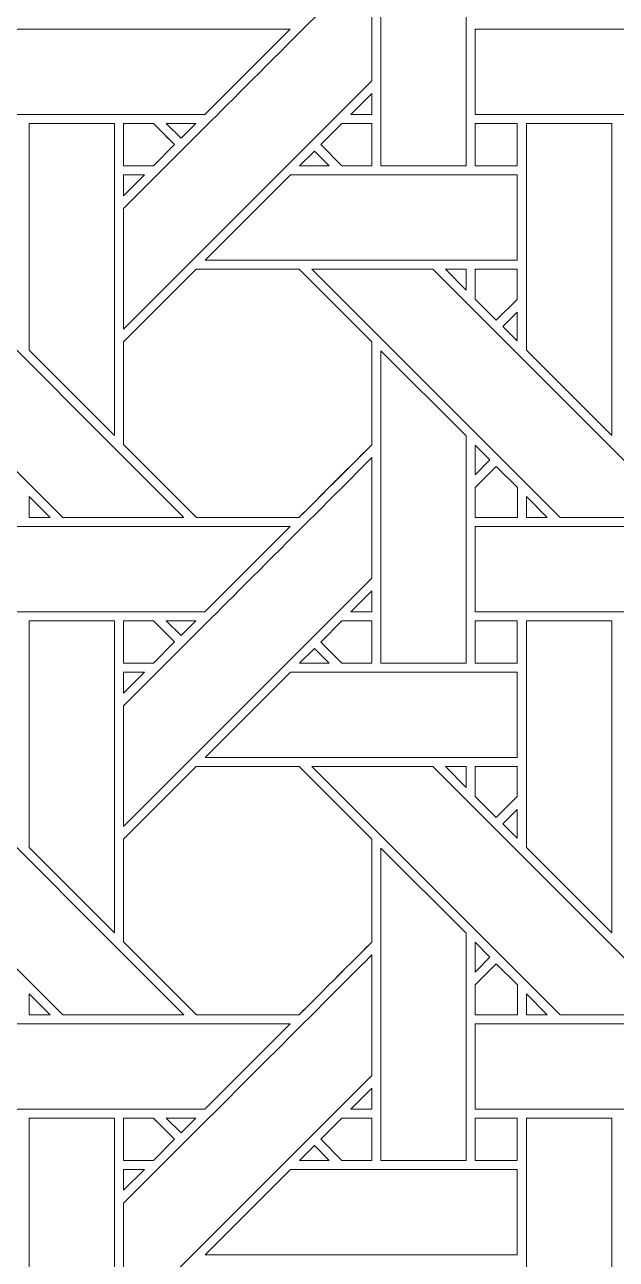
# Model space of a CAD drawing. Header units: inches. Extents: x 2.4 to 22.4, y -0.9 to 19.1.
# Drawn here: x 8.637 to 9.766, y 8.866 to 11.221 of the extents above; entities that cross this region are included whole.
import ezdxf

# ---------------------------------------------------------------- set-up
doc = ezdxf.new("R2010")
doc.units = ezdxf.units.IN
doc.header["$MEASUREMENT"] = 0
doc.layers.add('Design', color=7, linetype='Continuous', lineweight=0)

msp = doc.modelspace()

# ---------------------------------------------------------------- linework, layer by layer
at = {"layer": 'Design'}
for points, knots in [([(2.3829, 19.0948), (2.3829, 19.0948), (2.3829, -0.9052), (2.3829, -0.9052), (2.3829, -0.9052), (22.3829, -0.9052), (22.3829, -0.9052), (22.3829, -0.9052), (22.3829, 19.0948), (22.3829, 19.0948), (22.3829, 19.0948), (2.3829, 19.0948), (2.3829, 19.0948)], [0, 0, 0, 0, 1, 1, 1, 2, 2, 2, 3, 3, 3, 4, 4, 4, 4]), ([(3.3653, 18.1123), (3.3653, 18.1123), (3.3653, 0.0772), (3.3653, 0.0772), (3.3653, 0.0772), (21.4004, 0.0772), (21.4004, 0.0772), (21.4004, 0.0772), (21.4004, 18.1123), (21.4004, 18.1123), (21.4004, 18.1123), (3.3653, 18.1123), (3.3653, 18.1123)], [0, 0, 0, 0, 1, 1, 1, 2, 2, 2, 3, 3, 3, 4, 4, 4, 4]), ([(9.4791, 10.9519), (9.4791, 10.9519), (9.3163, 10.9519), (9.3163, 10.9519), (9.3163, 10.9519), (9.3163, 11.5477), (9.3163, 11.5477), (9.3163, 11.5477), (9.4791, 11.3855), (9.4791, 11.3855), (9.4791, 11.3855), (9.4791, 10.9519), (9.4791, 10.9519)], [0, 0, 0, 0, 1, 1, 1, 2, 2, 2, 3, 3, 3, 4, 4, 4, 4]), ([(8.9615, 11.0066), (9.0029, 11.0477), (9.2427, 11.2877), (9.2992, 11.3441), (9.2992, 11.3441), (9.2992, 11.1141), (9.2992, 11.1141), (9.2992, 11.1141), (8.8255, 10.6404), (8.8255, 10.6404), (8.8255, 10.6404), (8.8255, 10.8705), (8.8255, 10.8705), (8.8255, 10.8705), (8.9615, 11.0066), (8.9615, 11.0066)], [0, 0, 0, 0, 1, 1, 1, 2, 2, 2, 3, 3, 3, 4, 4, 4, 5, 5, 5, 5]), ([(8.5476, 11.0499), (8.5476, 11.0499), (8.5476, 11.2126), (8.5476, 11.2126), (8.5476, 11.2126), (9.1433, 11.2126), (9.1433, 11.2126), (9.1433, 11.2126), (8.9806, 11.0499), (8.9806, 11.0499), (8.9806, 11.0499), (8.5476, 11.0499), (8.5476, 11.0499)], [0, 0, 0, 0, 1, 1, 1, 2, 2, 2, 3, 3, 3, 4, 4, 4, 4]), ([(9.4964, 11.0499), (9.4964, 11.0499), (9.4964, 11.2126), (9.4964, 11.2126), (9.4964, 11.2126), (10.0921, 11.2126), (10.0921, 11.2126), (10.0921, 11.2126), (9.9293, 11.0499), (9.9293, 11.0499), (9.9293, 11.0499), (9.4964, 11.0499), (9.4964, 11.0499)], [0, 0, 0, 0, 1, 1, 1, 2, 2, 2, 3, 3, 3, 4, 4, 4, 4]), ([(9.2992, 11.0499), (9.2992, 11.0499), (9.2594, 11.0499), (9.2594, 11.0499), (9.2594, 11.0499), (9.2992, 11.0897), (9.2992, 11.0897), (9.2992, 11.0897), (9.2992, 11.0499), (9.2992, 11.0499)], [0, 0, 0, 0, 1, 1, 1, 2, 2, 2, 3, 3, 3, 3]), ([(8.8083, 11.0326), (8.8083, 11.0326), (8.8083, 10.4375), (8.8083, 10.4375), (8.8083, 10.4375), (8.6454, 10.6004), (8.6454, 10.6004), (8.6454, 10.6004), (8.6454, 11.0326), (8.6454, 11.0326), (8.6454, 11.0326), (8.8083, 11.0326), (8.8083, 11.0326)], [0, 0, 0, 0, 1, 1, 1, 2, 2, 2, 3, 3, 3, 4, 4, 4, 4]), ([(8.8825, 11.0327), (8.8877, 11.0276), (8.9184, 10.9967), (8.9228, 10.9923), (8.9228, 10.9923), (8.8824, 10.9519), (8.8824, 10.9519), (8.8824, 10.9519), (8.8255, 10.9519), (8.8255, 10.9519), (8.8255, 10.9519), (8.8255, 11.0327), (8.8255, 11.0327), (8.8255, 11.0327), (8.8825, 11.0327), (8.8825, 11.0327)], [0, 0, 0, 0, 1, 1, 1, 2, 2, 2, 3, 3, 3, 4, 4, 4, 5, 5, 5, 5]), ([(8.9228, 10.9923), (8.9228, 10.9923), (8.8824, 10.9519), (8.8824, 10.9519), (8.8824, 10.9519), (8.8255, 10.9519), (8.8255, 10.9519), (8.8255, 10.9519), (8.8255, 11.0327), (8.8255, 11.0327), (8.8255, 11.0327), (8.8825, 11.0327), (8.8825, 11.0327), (8.8878, 11.0274), (8.9186, 10.9966), (8.9228, 10.9923)], [0, 0, 0, 0, 1, 1, 1, 2, 2, 2, 3, 3, 3, 4, 4, 4, 5, 5, 5, 5]), ([(8.9069, 11.0326), (8.9069, 11.0326), (8.9634, 11.0326), (8.9634, 11.0326), (8.9634, 11.0326), (8.9351, 11.0045), (8.9351, 11.0045), (8.9351, 11.0045), (8.9069, 11.0326), (8.9069, 11.0326)], [0, 0, 0, 0, 1, 1, 1, 2, 2, 2, 3, 3, 3, 3]), ([(9.242, 10.9519), (9.242, 10.9519), (9.2017, 10.9923), (9.2017, 10.9923), (9.2017, 10.9923), (9.2421, 11.0327), (9.2421, 11.0327), (9.2421, 11.0327), (9.2991, 11.0327), (9.2991, 11.0327), (9.2991, 11.0327), (9.2991, 10.9519), (9.2991, 10.9519), (9.2991, 10.9519), (9.242, 10.9519), (9.242, 10.9519)], [0, 0, 0, 0, 1, 1, 1, 2, 2, 2, 3, 3, 3, 4, 4, 4, 5, 5, 5, 5]), ([(9.2017, 10.9923), (9.2017, 10.9923), (9.2421, 11.0327), (9.2421, 11.0327), (9.2421, 11.0327), (9.2991, 11.0327), (9.2991, 11.0327), (9.2991, 11.0327), (9.2991, 10.9519), (9.2991, 10.9519), (9.2991, 10.9519), (9.242, 10.9519), (9.242, 10.9519), (9.242, 10.9519), (9.2017, 10.9923), (9.2017, 10.9923)], [0, 0, 0, 0, 1, 1, 1, 2, 2, 2, 3, 3, 3, 4, 4, 4, 5, 5, 5, 5]), ([(9.4963, 11.0327), (9.4963, 11.0327), (9.5766, 11.0327), (9.5766, 11.0327), (9.5766, 11.0327), (9.5766, 10.9519), (9.5766, 10.9519), (9.5766, 10.9519), (9.4963, 10.9519), (9.4963, 10.9519), (9.4963, 10.9519), (9.4963, 11.0327), (9.4963, 11.0327)], [0, 0, 0, 0, 1, 1, 1, 2, 2, 2, 3, 3, 3, 4, 4, 4, 4]), ([(9.5766, 11.0327), (9.5766, 11.0327), (9.5766, 10.9519), (9.5766, 10.9519), (9.5766, 10.9519), (9.4963, 10.9519), (9.4963, 10.9519), (9.4963, 10.9519), (9.4963, 11.0327), (9.4963, 11.0327), (9.4963, 11.0327), (9.5766, 11.0327), (9.5766, 11.0327)], [0, 0, 0, 0, 1, 1, 1, 2, 2, 2, 3, 3, 3, 4, 4, 4, 4]), ([(9.7571, 11.0326), (9.7571, 11.0326), (9.7571, 10.4375), (9.7571, 10.4375), (9.7571, 10.4375), (9.5942, 10.6004), (9.5942, 10.6004), (9.5942, 10.6004), (9.5942, 11.0326), (9.5942, 11.0326), (9.5942, 11.0326), (9.7571, 11.0326), (9.7571, 11.0326)], [0, 0, 0, 0, 1, 1, 1, 2, 2, 2, 3, 3, 3, 4, 4, 4, 4]), ([(9.2178, 10.9519), (9.2178, 10.9519), (9.1613, 10.9519), (9.1613, 10.9519), (9.1613, 10.9519), (9.1896, 10.9801), (9.1896, 10.9801), (9.1896, 10.9801), (9.2178, 10.9519), (9.2178, 10.9519)], [0, 0, 0, 0, 1, 1, 1, 2, 2, 2, 3, 3, 3, 3]), ([(8.8653, 10.9347), (8.8653, 10.9347), (8.8255, 10.8949), (8.8255, 10.8949), (8.8255, 10.8949), (8.8255, 10.9347), (8.8255, 10.9347), (8.8255, 10.9347), (8.8653, 10.9347), (8.8653, 10.9347)], [0, 0, 0, 0, 1, 1, 1, 2, 2, 2, 3, 3, 3, 3]), ([(9.1442, 10.9347), (9.1442, 10.9347), (9.5766, 10.9347), (9.5766, 10.9347), (9.5766, 10.9347), (9.5766, 10.7719), (9.5766, 10.7719), (9.5766, 10.7719), (8.9813, 10.7719), (8.9813, 10.7719), (8.9813, 10.7719), (9.1442, 10.9347), (9.1442, 10.9347)], [0, 0, 0, 0, 1, 1, 1, 2, 2, 2, 3, 3, 3, 4, 4, 4, 4]), ([(8.4669, 10.7548), (8.4669, 10.7548), (8.9405, 10.2811), (8.9405, 10.2811), (8.9405, 10.2811), (8.7095, 10.2811), (8.7095, 10.2811), (8.7095, 10.2811), (8.2359, 10.7548), (8.2359, 10.7548), (8.2359, 10.7548), (8.4669, 10.7548), (8.4669, 10.7548)], [0, 0, 0, 0, 1, 1, 1, 2, 2, 2, 3, 3, 3, 4, 4, 4, 4]), ([(8.9642, 10.7548), (8.9642, 10.7548), (9.1604, 10.7548), (9.1604, 10.7548), (9.1604, 10.7548), (9.2991, 10.6161), (9.2991, 10.6161), (9.2991, 10.6161), (9.2991, 10.4199), (9.2991, 10.4199), (9.2813, 10.4019), (9.1694, 10.2902), (9.1604, 10.2812), (9.1604, 10.2812), (8.9647, 10.2812), (8.9647, 10.2812), (8.9647, 10.2812), (8.8255, 10.4204), (8.8255, 10.4204), (8.8255, 10.4204), (8.8255, 10.6161), (8.8255, 10.6161), (8.8255, 10.6161), (8.9642, 10.7548), (8.9642, 10.7548)], [0, 0, 0, 0, 1, 1, 1, 2, 2, 2, 3, 3, 3, 4, 4, 4, 5, 5, 5, 6, 6, 6, 7, 7, 7, 8, 8, 8, 8]), ([(8.8255, 10.6161), (8.8255, 10.6161), (8.9642, 10.7548), (8.9642, 10.7548), (8.9642, 10.7548), (9.1604, 10.7548), (9.1604, 10.7548), (9.1604, 10.7548), (9.2991, 10.6161), (9.2991, 10.6161), (9.2991, 10.6161), (9.2991, 10.4199), (9.2991, 10.4199), (9.2811, 10.4017), (9.1692, 10.29), (9.1604, 10.2812), (9.1604, 10.2812), (8.9647, 10.2812), (8.9647, 10.2812), (8.9647, 10.2812), (8.8255, 10.4204), (8.8255, 10.4204), (8.8255, 10.4204), (8.8255, 10.6161), (8.8255, 10.6161)], [0, 0, 0, 0, 1, 1, 1, 2, 2, 2, 3, 3, 3, 4, 4, 4, 5, 5, 5, 6, 6, 6, 7, 7, 7, 8, 8, 8, 8]), ([(9.4156, 10.7548), (9.4156, 10.7548), (9.8892, 10.2811), (9.8892, 10.2811), (9.8892, 10.2811), (9.6582, 10.2811), (9.6582, 10.2811), (9.6582, 10.2811), (9.1846, 10.7548), (9.1846, 10.7548), (9.1846, 10.7548), (9.4156, 10.7548), (9.4156, 10.7548)], [0, 0, 0, 0, 1, 1, 1, 2, 2, 2, 3, 3, 3, 4, 4, 4, 4]), ([(9.4791, 10.7548), (9.4791, 10.7548), (9.4791, 10.715), (9.4791, 10.715), (9.4791, 10.715), (9.4397, 10.7548), (9.4397, 10.7548), (9.4397, 10.7548), (9.4791, 10.7548), (9.4791, 10.7548)], [0, 0, 0, 0, 1, 1, 1, 2, 2, 2, 3, 3, 3, 3]), ([(9.5766, 10.7548), (9.5766, 10.7548), (9.5766, 10.6972), (9.5766, 10.6972), (9.5766, 10.6972), (9.5366, 10.6573), (9.5366, 10.6573), (9.5366, 10.6573), (9.4963, 10.6976), (9.4963, 10.6976), (9.4963, 10.6976), (9.4963, 10.7548), (9.4963, 10.7548), (9.4963, 10.7548), (9.5766, 10.7548), (9.5766, 10.7548)], [0, 0, 0, 0, 1, 1, 1, 2, 2, 2, 3, 3, 3, 4, 4, 4, 5, 5, 5, 5]), ([(9.5366, 10.6573), (9.5366, 10.6573), (9.4963, 10.6976), (9.4963, 10.6976), (9.4963, 10.6976), (9.4963, 10.7548), (9.4963, 10.7548), (9.4963, 10.7548), (9.5766, 10.7548), (9.5766, 10.7548), (9.5766, 10.7548), (9.5766, 10.6972), (9.5766, 10.6972), (9.5766, 10.6972), (9.5366, 10.6573), (9.5366, 10.6573)], [0, 0, 0, 0, 1, 1, 1, 2, 2, 2, 3, 3, 3, 4, 4, 4, 5, 5, 5, 5]), ([(9.5766, 10.6729), (9.5766, 10.6729), (9.5766, 10.6178), (9.5766, 10.6178), (9.5766, 10.6178), (9.5488, 10.6452), (9.5488, 10.6452), (9.5488, 10.6452), (9.5766, 10.6729), (9.5766, 10.6729)], [0, 0, 0, 0, 1, 1, 1, 2, 2, 2, 3, 3, 3, 3]), ([(9.4791, 10.0031), (9.4791, 10.0031), (9.3163, 10.0031), (9.3163, 10.0031), (9.3163, 10.0031), (9.3163, 10.599), (9.3163, 10.599), (9.3163, 10.599), (9.4791, 10.4368), (9.4791, 10.4368), (9.4791, 10.4368), (9.4791, 10.0031), (9.4791, 10.0031)], [0, 0, 0, 0, 1, 1, 1, 2, 2, 2, 3, 3, 3, 4, 4, 4, 4]), ([(9.4964, 10.3626), (9.4964, 10.3626), (9.4964, 10.4193), (9.4964, 10.4193), (9.4964, 10.4193), (9.5246, 10.3908), (9.5246, 10.3908), (9.5246, 10.3908), (9.4964, 10.3626), (9.4964, 10.3626)], [0, 0, 0, 0, 1, 1, 1, 2, 2, 2, 3, 3, 3, 3]), ([(8.9615, 10.0579), (9.0029, 10.099), (9.2427, 10.3389), (9.2992, 10.3954), (9.2992, 10.3954), (9.2992, 10.1654), (9.2992, 10.1654), (9.2992, 10.1654), (8.8255, 9.6917), (8.8255, 9.6917), (8.8255, 9.6917), (8.8255, 9.9218), (8.8255, 9.9218), (8.8255, 9.9218), (8.9615, 10.0579), (8.9615, 10.0579)], [0, 0, 0, 0, 1, 1, 1, 2, 2, 2, 3, 3, 3, 4, 4, 4, 5, 5, 5, 5]), ([(9.4963, 10.2809), (9.4963, 10.2809), (9.4963, 10.3382), (9.4963, 10.3382), (9.4963, 10.3382), (9.5367, 10.3785), (9.5367, 10.3785), (9.5367, 10.3785), (9.577, 10.3382), (9.577, 10.3382), (9.577, 10.3382), (9.577, 10.2809), (9.577, 10.2809), (9.577, 10.2809), (9.4963, 10.2809), (9.4963, 10.2809)], [0, 0, 0, 0, 1, 1, 1, 2, 2, 2, 3, 3, 3, 4, 4, 4, 5, 5, 5, 5]), ([(9.5367, 10.3785), (9.5367, 10.3785), (9.577, 10.3382), (9.577, 10.3382), (9.577, 10.3382), (9.577, 10.2809), (9.577, 10.2809), (9.577, 10.2809), (9.4963, 10.2809), (9.4963, 10.2809), (9.4963, 10.2809), (9.4963, 10.3382), (9.4963, 10.3382), (9.4963, 10.3382), (9.5367, 10.3785), (9.5367, 10.3785)], [0, 0, 0, 0, 1, 1, 1, 2, 2, 2, 3, 3, 3, 4, 4, 4, 5, 5, 5, 5]), ([(8.6455, 10.2811), (8.6455, 10.2811), (8.6455, 10.3209), (8.6455, 10.3209), (8.6455, 10.3209), (8.6853, 10.2811), (8.6853, 10.2811), (8.6853, 10.2811), (8.6455, 10.2811), (8.6455, 10.2811)], [0, 0, 0, 0, 1, 1, 1, 2, 2, 2, 3, 3, 3, 3]), ([(9.5943, 10.2811), (9.5943, 10.2811), (9.5943, 10.3209), (9.5943, 10.3209), (9.5943, 10.3209), (9.634, 10.2811), (9.634, 10.2811), (9.634, 10.2811), (9.5943, 10.2811), (9.5943, 10.2811)], [0, 0, 0, 0, 1, 1, 1, 2, 2, 2, 3, 3, 3, 3]), ([(8.5476, 10.1012), (8.5476, 10.1012), (8.5476, 10.2639), (8.5476, 10.2639), (8.5476, 10.2639), (9.1433, 10.2639), (9.1433, 10.2639), (9.1433, 10.2639), (8.9806, 10.1012), (8.9806, 10.1012), (8.9806, 10.1012), (8.5476, 10.1012), (8.5476, 10.1012)], [0, 0, 0, 0, 1, 1, 1, 2, 2, 2, 3, 3, 3, 4, 4, 4, 4]), ([(9.4964, 10.1012), (9.4964, 10.1012), (9.4964, 10.2639), (9.4964, 10.2639), (9.4964, 10.2639), (10.0921, 10.2639), (10.0921, 10.2639), (10.0921, 10.2639), (9.9293, 10.1012), (9.9293, 10.1012), (9.9293, 10.1012), (9.4964, 10.1012), (9.4964, 10.1012)], [0, 0, 0, 0, 1, 1, 1, 2, 2, 2, 3, 3, 3, 4, 4, 4, 4]), ([(9.2992, 10.1012), (9.2992, 10.1012), (9.2594, 10.1012), (9.2594, 10.1012), (9.2594, 10.1012), (9.2992, 10.141), (9.2992, 10.141), (9.2992, 10.141), (9.2992, 10.1012), (9.2992, 10.1012)], [0, 0, 0, 0, 1, 1, 1, 2, 2, 2, 3, 3, 3, 3]), ([(8.8083, 10.0839), (8.8083, 10.0839), (8.8083, 9.4888), (8.8083, 9.4888), (8.8083, 9.4888), (8.6454, 9.6517), (8.6454, 9.6517), (8.6454, 9.6517), (8.6454, 10.0839), (8.6454, 10.0839), (8.6454, 10.0839), (8.8083, 10.0839), (8.8083, 10.0839)], [0, 0, 0, 0, 1, 1, 1, 2, 2, 2, 3, 3, 3, 4, 4, 4, 4]), ([(8.8825, 10.0839), (8.8877, 10.0788), (8.9184, 10.048), (8.9228, 10.0436), (8.9228, 10.0436), (8.8824, 10.0032), (8.8824, 10.0032), (8.8824, 10.0032), (8.8255, 10.0032), (8.8255, 10.0032), (8.8255, 10.0032), (8.8255, 10.0839), (8.8255, 10.0839), (8.8255, 10.0839), (8.8825, 10.0839), (8.8825, 10.0839)], [0, 0, 0, 0, 1, 1, 1, 2, 2, 2, 3, 3, 3, 4, 4, 4, 5, 5, 5, 5]), ([(8.9228, 10.0436), (8.9228, 10.0436), (8.8824, 10.0032), (8.8824, 10.0032), (8.8824, 10.0032), (8.8255, 10.0032), (8.8255, 10.0032), (8.8255, 10.0032), (8.8255, 10.0839), (8.8255, 10.0839), (8.8255, 10.0839), (8.8825, 10.0839), (8.8825, 10.0839), (8.8878, 10.0787), (8.9186, 10.0479), (8.9228, 10.0436)], [0, 0, 0, 0, 1, 1, 1, 2, 2, 2, 3, 3, 3, 4, 4, 4, 5, 5, 5, 5]), ([(8.9069, 10.0839), (8.9069, 10.0839), (8.9634, 10.0839), (8.9634, 10.0839), (8.9634, 10.0839), (8.9351, 10.0557), (8.9351, 10.0557), (8.9351, 10.0557), (8.9069, 10.0839), (8.9069, 10.0839)], [0, 0, 0, 0, 1, 1, 1, 2, 2, 2, 3, 3, 3, 3]), ([(9.242, 10.0031), (9.242, 10.0031), (9.2017, 10.0435), (9.2017, 10.0435), (9.2017, 10.0435), (9.2421, 10.084), (9.2421, 10.084), (9.2421, 10.084), (9.2991, 10.084), (9.2991, 10.084), (9.2991, 10.084), (9.2991, 10.0031), (9.2991, 10.0031), (9.2991, 10.0031), (9.242, 10.0031), (9.242, 10.0031)], [0, 0, 0, 0, 1, 1, 1, 2, 2, 2, 3, 3, 3, 4, 4, 4, 5, 5, 5, 5]), ([(9.2017, 10.0435), (9.2017, 10.0435), (9.2421, 10.084), (9.2421, 10.084), (9.2421, 10.084), (9.2991, 10.084), (9.2991, 10.084), (9.2991, 10.084), (9.2991, 10.0031), (9.2991, 10.0031), (9.2991, 10.0031), (9.242, 10.0031), (9.242, 10.0031), (9.242, 10.0031), (9.2017, 10.0435), (9.2017, 10.0435)], [0, 0, 0, 0, 1, 1, 1, 2, 2, 2, 3, 3, 3, 4, 4, 4, 5, 5, 5, 5]), ([(9.4963, 10.0839), (9.4963, 10.0839), (9.5766, 10.0839), (9.5766, 10.0839), (9.5766, 10.0839), (9.5766, 10.0031), (9.5766, 10.0031), (9.5766, 10.0031), (9.4963, 10.0031), (9.4963, 10.0031), (9.4963, 10.0031), (9.4963, 10.0839), (9.4963, 10.0839)], [0, 0, 0, 0, 1, 1, 1, 2, 2, 2, 3, 3, 3, 4, 4, 4, 4]), ([(9.5766, 10.0839), (9.5766, 10.0839), (9.5766, 10.0031), (9.5766, 10.0031), (9.5766, 10.0031), (9.4963, 10.0031), (9.4963, 10.0031), (9.4963, 10.0031), (9.4963, 10.0839), (9.4963, 10.0839), (9.4963, 10.0839), (9.5766, 10.0839), (9.5766, 10.0839)], [0, 0, 0, 0, 1, 1, 1, 2, 2, 2, 3, 3, 3, 4, 4, 4, 4]), ([(9.7571, 10.0839), (9.7571, 10.0839), (9.7571, 9.4888), (9.7571, 9.4888), (9.7571, 9.4888), (9.5942, 9.6517), (9.5942, 9.6517), (9.5942, 9.6517), (9.5942, 10.0839), (9.5942, 10.0839), (9.5942, 10.0839), (9.7571, 10.0839), (9.7571, 10.0839)], [0, 0, 0, 0, 1, 1, 1, 2, 2, 2, 3, 3, 3, 4, 4, 4, 4]), ([(9.2178, 10.0031), (9.2178, 10.0031), (9.1613, 10.0031), (9.1613, 10.0031), (9.1613, 10.0031), (9.1896, 10.0314), (9.1896, 10.0314), (9.1896, 10.0314), (9.2178, 10.0031), (9.2178, 10.0031)], [0, 0, 0, 0, 1, 1, 1, 2, 2, 2, 3, 3, 3, 3]), ([(8.8653, 9.986), (8.8653, 9.986), (8.8255, 9.9462), (8.8255, 9.9462), (8.8255, 9.9462), (8.8255, 9.986), (8.8255, 9.986), (8.8255, 9.986), (8.8653, 9.986), (8.8653, 9.986)], [0, 0, 0, 0, 1, 1, 1, 2, 2, 2, 3, 3, 3, 3]), ([(9.1442, 9.986), (9.1442, 9.986), (9.5766, 9.986), (9.5766, 9.986), (9.5766, 9.986), (9.5766, 9.8232), (9.5766, 9.8232), (9.5766, 9.8232), (8.9813, 9.8232), (8.9813, 9.8232), (8.9813, 9.8232), (9.1442, 9.986), (9.1442, 9.986)], [0, 0, 0, 0, 1, 1, 1, 2, 2, 2, 3, 3, 3, 4, 4, 4, 4]), ([(8.4669, 9.8061), (8.4669, 9.8061), (8.9405, 9.3324), (8.9405, 9.3324), (8.9405, 9.3324), (8.7095, 9.3324), (8.7095, 9.3324), (8.7095, 9.3324), (8.2359, 9.8061), (8.2359, 9.8061), (8.2359, 9.8061), (8.4669, 9.8061), (8.4669, 9.8061)], [0, 0, 0, 0, 1, 1, 1, 2, 2, 2, 3, 3, 3, 4, 4, 4, 4]), ([(8.9642, 9.8061), (8.9642, 9.8061), (9.1604, 9.8061), (9.1604, 9.8061), (9.1604, 9.8061), (9.2991, 9.6673), (9.2991, 9.6673), (9.2991, 9.6673), (9.2991, 9.4711), (9.2991, 9.4711), (9.2813, 9.4532), (9.1694, 9.3414), (9.1604, 9.3324), (9.1604, 9.3324), (8.9647, 9.3324), (8.9647, 9.3324), (8.9647, 9.3324), (8.8255, 9.4717), (8.8255, 9.4717), (8.8255, 9.4717), (8.8255, 9.6673), (8.8255, 9.6673), (8.8255, 9.6673), (8.9642, 9.8061), (8.9642, 9.8061)], [0, 0, 0, 0, 1, 1, 1, 2, 2, 2, 3, 3, 3, 4, 4, 4, 5, 5, 5, 6, 6, 6, 7, 7, 7, 8, 8, 8, 8]), ([(8.8255, 9.6673), (8.8255, 9.6673), (8.9642, 9.8061), (8.9642, 9.8061), (8.9642, 9.8061), (9.1604, 9.8061), (9.1604, 9.8061), (9.1604, 9.8061), (9.2991, 9.6673), (9.2991, 9.6673), (9.2991, 9.6673), (9.2991, 9.4711), (9.2991, 9.4711), (9.2814, 9.4533), (9.1695, 9.3415), (9.1604, 9.3324), (9.1604, 9.3324), (8.9647, 9.3324), (8.9647, 9.3324), (8.9647, 9.3324), (8.8255, 9.4717), (8.8255, 9.4717), (8.8255, 9.4717), (8.8255, 9.6673), (8.8255, 9.6673)], [0, 0, 0, 0, 1, 1, 1, 2, 2, 2, 3, 3, 3, 4, 4, 4, 5, 5, 5, 6, 6, 6, 7, 7, 7, 8, 8, 8, 8]), ([(9.4156, 9.8061), (9.4156, 9.8061), (9.8892, 9.3324), (9.8892, 9.3324), (9.8892, 9.3324), (9.6582, 9.3324), (9.6582, 9.3324), (9.6582, 9.3324), (9.1846, 9.8061), (9.1846, 9.8061), (9.1846, 9.8061), (9.4156, 9.8061), (9.4156, 9.8061)], [0, 0, 0, 0, 1, 1, 1, 2, 2, 2, 3, 3, 3, 4, 4, 4, 4]), ([(9.4791, 9.8061), (9.4791, 9.8061), (9.4791, 9.7662), (9.4791, 9.7662), (9.4791, 9.7662), (9.4397, 9.8061), (9.4397, 9.8061), (9.4397, 9.8061), (9.4791, 9.8061), (9.4791, 9.8061)], [0, 0, 0, 0, 1, 1, 1, 2, 2, 2, 3, 3, 3, 3]), ([(9.5766, 9.8061), (9.5766, 9.8061), (9.5766, 9.7485), (9.5766, 9.7485), (9.5766, 9.7485), (9.5366, 9.7085), (9.5366, 9.7085), (9.5366, 9.7085), (9.4963, 9.7489), (9.4963, 9.7489), (9.4963, 9.7489), (9.4963, 9.8061), (9.4963, 9.8061), (9.4963, 9.8061), (9.5766, 9.8061), (9.5766, 9.8061)], [0, 0, 0, 0, 1, 1, 1, 2, 2, 2, 3, 3, 3, 4, 4, 4, 5, 5, 5, 5]), ([(9.5366, 9.7085), (9.5366, 9.7085), (9.4963, 9.7489), (9.4963, 9.7489), (9.4963, 9.7489), (9.4963, 9.8061), (9.4963, 9.8061), (9.4963, 9.8061), (9.5766, 9.8061), (9.5766, 9.8061), (9.5766, 9.8061), (9.5766, 9.7485), (9.5766, 9.7485), (9.5766, 9.7485), (9.5366, 9.7085), (9.5366, 9.7085)], [0, 0, 0, 0, 1, 1, 1, 2, 2, 2, 3, 3, 3, 4, 4, 4, 5, 5, 5, 5]), ([(9.5766, 9.7242), (9.5766, 9.7242), (9.5766, 9.6691), (9.5766, 9.6691), (9.5766, 9.6691), (9.5488, 9.6964), (9.5488, 9.6964), (9.5488, 9.6964), (9.5766, 9.7242), (9.5766, 9.7242)], [0, 0, 0, 0, 1, 1, 1, 2, 2, 2, 3, 3, 3, 3]), ([(9.4791, 9.0544), (9.4791, 9.0544), (9.3163, 9.0544), (9.3163, 9.0544), (9.3163, 9.0544), (9.3163, 9.6502), (9.3163, 9.6502), (9.3163, 9.6502), (9.4791, 9.4881), (9.4791, 9.4881), (9.4791, 9.4881), (9.4791, 9.0544), (9.4791, 9.0544)], [0, 0, 0, 0, 1, 1, 1, 2, 2, 2, 3, 3, 3, 4, 4, 4, 4]), ([(9.4964, 9.4138), (9.4964, 9.4138), (9.4964, 9.4706), (9.4964, 9.4706), (9.4964, 9.4706), (9.5246, 9.442), (9.5246, 9.442), (9.5246, 9.442), (9.4964, 9.4138), (9.4964, 9.4138)], [0, 0, 0, 0, 1, 1, 1, 2, 2, 2, 3, 3, 3, 3]), ([(8.9623, 9.1099), (9.0116, 9.1589), (9.2437, 9.3912), (9.2992, 9.4467), (9.2992, 9.4467), (9.2992, 9.2166), (9.2992, 9.2166), (9.2992, 9.2166), (8.8255, 8.743), (8.8255, 8.743), (8.8255, 8.743), (8.8255, 8.9731), (8.8255, 8.9731), (8.8255, 8.9731), (8.9623, 9.1099), (8.9623, 9.1099)], [0, 0, 0, 0, 1, 1, 1, 2, 2, 2, 3, 3, 3, 4, 4, 4, 5, 5, 5, 5]), ([(9.4963, 9.3322), (9.4963, 9.3322), (9.4963, 9.3895), (9.4963, 9.3895), (9.4963, 9.3895), (9.5367, 9.4298), (9.5367, 9.4298), (9.5367, 9.4298), (9.577, 9.3895), (9.577, 9.3895), (9.577, 9.3895), (9.577, 9.3322), (9.577, 9.3322), (9.577, 9.3322), (9.4963, 9.3322), (9.4963, 9.3322)], [0, 0, 0, 0, 1, 1, 1, 2, 2, 2, 3, 3, 3, 4, 4, 4, 5, 5, 5, 5]), ([(9.5367, 9.4298), (9.5367, 9.4298), (9.577, 9.3895), (9.577, 9.3895), (9.577, 9.3895), (9.577, 9.3322), (9.577, 9.3322), (9.577, 9.3322), (9.4963, 9.3322), (9.4963, 9.3322), (9.4963, 9.3322), (9.4963, 9.3895), (9.4963, 9.3895), (9.4963, 9.3895), (9.5367, 9.4298), (9.5367, 9.4298)], [0, 0, 0, 0, 1, 1, 1, 2, 2, 2, 3, 3, 3, 4, 4, 4, 5, 5, 5, 5]), ([(8.6455, 9.3324), (8.6455, 9.3324), (8.6455, 9.3722), (8.6455, 9.3722), (8.6455, 9.3722), (8.6853, 9.3324), (8.6853, 9.3324), (8.6853, 9.3324), (8.6455, 9.3324), (8.6455, 9.3324)], [0, 0, 0, 0, 1, 1, 1, 2, 2, 2, 3, 3, 3, 3]), ([(9.5943, 9.3324), (9.5943, 9.3324), (9.5943, 9.3722), (9.5943, 9.3722), (9.5943, 9.3722), (9.634, 9.3324), (9.634, 9.3324), (9.634, 9.3324), (9.5943, 9.3324), (9.5943, 9.3324)], [0, 0, 0, 0, 1, 1, 1, 2, 2, 2, 3, 3, 3, 3]), ([(8.5476, 9.1525), (8.5476, 9.1525), (8.5476, 9.3152), (8.5476, 9.3152), (8.5476, 9.3152), (9.1433, 9.3152), (9.1433, 9.3152), (9.1433, 9.3152), (8.9806, 9.1525), (8.9806, 9.1525), (8.9806, 9.1525), (8.5476, 9.1525), (8.5476, 9.1525)], [0, 0, 0, 0, 1, 1, 1, 2, 2, 2, 3, 3, 3, 4, 4, 4, 4]), ([(9.4964, 9.1525), (9.4964, 9.1525), (9.4964, 9.3152), (9.4964, 9.3152), (9.4964, 9.3152), (10.0921, 9.3152), (10.0921, 9.3152), (10.0921, 9.3152), (9.9293, 9.1525), (9.9293, 9.1525), (9.9293, 9.1525), (9.4964, 9.1525), (9.4964, 9.1525)], [0, 0, 0, 0, 1, 1, 1, 2, 2, 2, 3, 3, 3, 4, 4, 4, 4]), ([(9.2992, 9.1525), (9.2992, 9.1525), (9.2594, 9.1525), (9.2594, 9.1525), (9.2594, 9.1525), (9.2992, 9.1923), (9.2992, 9.1923), (9.2992, 9.1923), (9.2992, 9.1525), (9.2992, 9.1525)], [0, 0, 0, 0, 1, 1, 1, 2, 2, 2, 3, 3, 3, 3]), ([(8.8083, 9.1352), (8.8083, 9.1352), (8.8083, 8.5401), (8.8083, 8.5401), (8.8083, 8.5401), (8.6454, 8.703), (8.6454, 8.703), (8.6454, 8.703), (8.6454, 9.1352), (8.6454, 9.1352), (8.6454, 9.1352), (8.8083, 9.1352), (8.8083, 9.1352)], [0, 0, 0, 0, 1, 1, 1, 2, 2, 2, 3, 3, 3, 4, 4, 4, 4]), ([(8.8825, 9.1352), (8.8877, 9.1301), (8.9184, 9.0993), (8.9229, 9.0948), (8.9229, 9.0948), (8.8824, 9.0544), (8.8824, 9.0544), (8.8824, 9.0544), (8.8255, 9.0544), (8.8255, 9.0544), (8.8255, 9.0544), (8.8255, 9.1352), (8.8255, 9.1352), (8.8255, 9.1352), (8.8825, 9.1352), (8.8825, 9.1352)], [0, 0, 0, 0, 1, 1, 1, 2, 2, 2, 3, 3, 3, 4, 4, 4, 5, 5, 5, 5]), ([(8.9073, 9.1105), (8.9073, 9.1105), (8.9229, 9.0948), (8.9229, 9.0948), (8.9229, 9.0948), (8.8824, 9.0544), (8.8824, 9.0544), (8.8824, 9.0544), (8.8255, 9.0544), (8.8255, 9.0544), (8.8255, 9.0544), (8.8255, 9.1352), (8.8255, 9.1352), (8.8255, 9.1352), (8.8825, 9.1352), (8.8825, 9.1352), (8.8879, 9.1298), (8.8979, 9.1198), (8.9073, 9.1105)], [0, 0, 0, 0, 1, 1, 1, 2, 2, 2, 3, 3, 3, 4, 4, 4, 5, 5, 5, 6, 6, 6, 6]), ([(8.9069, 9.1352), (8.9069, 9.1352), (8.9634, 9.1352), (8.9634, 9.1352), (8.9634, 9.1352), (8.9351, 9.107), (8.9351, 9.107), (8.9351, 9.107), (8.9069, 9.1352), (8.9069, 9.1352)], [0, 0, 0, 0, 1, 1, 1, 2, 2, 2, 3, 3, 3, 3]), ([(9.242, 9.0544), (9.242, 9.0544), (9.2017, 9.0948), (9.2017, 9.0948), (9.2017, 9.0948), (9.2421, 9.1352), (9.2421, 9.1352), (9.2421, 9.1352), (9.2991, 9.1352), (9.2991, 9.1352), (9.2991, 9.1352), (9.2991, 9.0544), (9.2991, 9.0544), (9.2991, 9.0544), (9.242, 9.0544), (9.242, 9.0544)], [0, 0, 0, 0, 1, 1, 1, 2, 2, 2, 3, 3, 3, 4, 4, 4, 5, 5, 5, 5]), ([(9.2017, 9.0948), (9.2017, 9.0948), (9.2421, 9.1352), (9.2421, 9.1352), (9.2421, 9.1352), (9.2991, 9.1352), (9.2991, 9.1352), (9.2991, 9.1352), (9.2991, 9.0544), (9.2991, 9.0544), (9.2991, 9.0544), (9.242, 9.0544), (9.242, 9.0544), (9.242, 9.0544), (9.2017, 9.0948), (9.2017, 9.0948)], [0, 0, 0, 0, 1, 1, 1, 2, 2, 2, 3, 3, 3, 4, 4, 4, 5, 5, 5, 5]), ([(9.4963, 9.1352), (9.4963, 9.1352), (9.5766, 9.1352), (9.5766, 9.1352), (9.5766, 9.1352), (9.5766, 9.0544), (9.5766, 9.0544), (9.5766, 9.0544), (9.4963, 9.0544), (9.4963, 9.0544), (9.4963, 9.0544), (9.4963, 9.1352), (9.4963, 9.1352)], [0, 0, 0, 0, 1, 1, 1, 2, 2, 2, 3, 3, 3, 4, 4, 4, 4]), ([(9.5766, 9.1352), (9.5766, 9.1352), (9.5766, 9.0544), (9.5766, 9.0544), (9.5766, 9.0544), (9.4963, 9.0544), (9.4963, 9.0544), (9.4963, 9.0544), (9.4963, 9.1352), (9.4963, 9.1352), (9.4963, 9.1352), (9.5766, 9.1352), (9.5766, 9.1352)], [0, 0, 0, 0, 1, 1, 1, 2, 2, 2, 3, 3, 3, 4, 4, 4, 4]), ([(9.7571, 9.1352), (9.7571, 9.1352), (9.7571, 8.5401), (9.7571, 8.5401), (9.7571, 8.5401), (9.5942, 8.703), (9.5942, 8.703), (9.5942, 8.703), (9.5942, 9.1352), (9.5942, 9.1352), (9.5942, 9.1352), (9.7571, 9.1352), (9.7571, 9.1352)], [0, 0, 0, 0, 1, 1, 1, 2, 2, 2, 3, 3, 3, 4, 4, 4, 4]), ([(9.2178, 9.0544), (9.2178, 9.0544), (9.1613, 9.0544), (9.1613, 9.0544), (9.1613, 9.0544), (9.1896, 9.0827), (9.1896, 9.0827), (9.1896, 9.0827), (9.2178, 9.0544), (9.2178, 9.0544)], [0, 0, 0, 0, 1, 1, 1, 2, 2, 2, 3, 3, 3, 3]), ([(8.8653, 9.0373), (8.8653, 9.0373), (8.8255, 8.9975), (8.8255, 8.9975), (8.8255, 8.9975), (8.8255, 9.0373), (8.8255, 9.0373), (8.8255, 9.0373), (8.8653, 9.0373), (8.8653, 9.0373)], [0, 0, 0, 0, 1, 1, 1, 2, 2, 2, 3, 3, 3, 3]), ([(9.1442, 9.0373), (9.1442, 9.0373), (9.5766, 9.0373), (9.5766, 9.0373), (9.5766, 9.0373), (9.5766, 8.8745), (9.5766, 8.8745), (9.5766, 8.8745), (8.9813, 8.8745), (8.9813, 8.8745), (8.9813, 8.8745), (9.1442, 9.0373), (9.1442, 9.0373)], [0, 0, 0, 0, 1, 1, 1, 2, 2, 2, 3, 3, 3, 4, 4, 4, 4])]:
    msp.add_open_spline(points, degree=3, knots=knots, dxfattribs=at)

doc.saveas('drawing.dxf')
